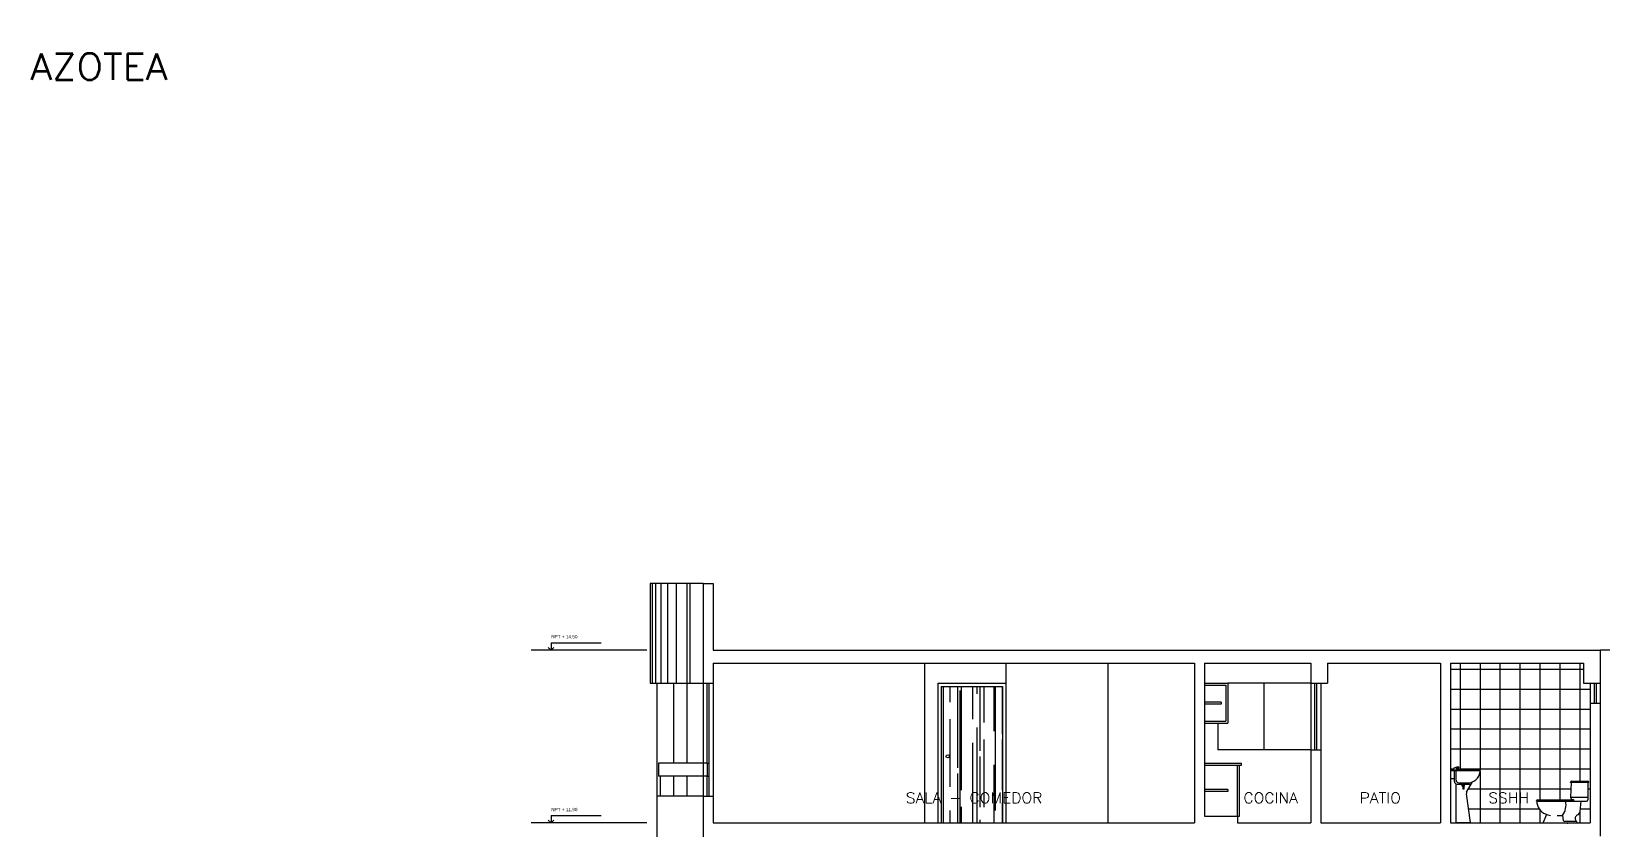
# Model space of a CAD drawing. Header units: millimetres. Extents: x 223 to 336, y 70 to 139.
# Drawn here: x 241.58 to 265.21, y 84.41 to 96.42 of the extents above; entities that cross this region are included whole.
import ezdxf

# ---------------------------------------------------------------- set-up
doc = ezdxf.new("R2010")
doc.units = ezdxf.units.MM
for name, color, linetype in [('CORTE', 230, 'Continuous'), ('MUEBLES', 253, 'Continuous'), ('MUROS', 5, 'Continuous'), ('MUROS-BAJOS', 40, 'Continuous'), ('pisos', 8, 'Continuous'), ('TEXTOS', 4, 'Continuous')]:
    doc.layers.add(name, color=color, linetype=linetype)
doc.layers.add('VENTANAS', color=250, linetype='Continuous', plot=False)
doc.styles.add('ROMANS', font='romans.shx', dxfattribs={"height": 0.05})

# ---------------------------------------------------------------- blocks, each defined once
blk = doc.blocks.new('Waterl12')
for p, q in [((-0.258, 0.609), (-0.258, 0.617)), ((0.016, 0.609), (-0.258, 0.609)), ((-0.25, 0.609), (-0.258, 0.389)), ((-0.243, 0.632), (0.001, 0.632)), ((0.001, 0.608), (0.001, 0.351)), ((0.016, 0.609), (0.016, 0.617)), ((-0.771, 0.331), (-0.771, 0.335)), ((-0.771, 0.331), (-0.219, 0.331)), ((-0.756, 0.35), (-0.301, 0.35)), ((-0.301, 0.35), (-0.263, 0.35)), ((-0.263, 0.35), (-0.219, 0.35)), ((-0.258, 0.389), (0.001, 0.389)), ((-0.258, 0.389), (-0.246, 0.356)), ((-0.246, 0.356), (-0.213, 0.356)), ((-0.219, 0.35), (-0.219, 0.331)), ((-0.219, 0.331), (-0.213, 0.331)), ((-0.213, 0.356), (-0.213, 0.331)), ((-0.213, 0.331), (-0.019, 0.331)), ((-0.114, 0.178), (-0.098, 0.331)), ((-0.622, 0.131), (-0.674, 0)), ((-0.158, 0), (-0.674, 0)), ((-0.461, 0.115), (-0.379, 0.115)), ((-0.379, 0.115), (-0.369, 0.037)), ((-0.173, 0.024), (-0.345, 0.024)), ((-0.18, 0.037), (-0.173, 0.024)), ((-0.158, 0.009), (-0.158, 0))]:
    blk.add_line(p, q)
for centre, radius, start, end in [((-0.243, 0.617), 0.015, 90, 180), ((0.001, 0.617), 0.015, 0, 90), ((-0.756, 0.335), 0.015, 90, 180), ((-0.557, 0.331), 0.21, 180.1758, 247.7221), ((-0.598, 0.276), 0.272, 323.7569, 11.6503), ((-0.019, 0.351), 0.02, 270, 0), ((-0.529, 0.367), 0.254, 244.935, 263.1946), ((-0.345, 0.054), 0.03, 214.1777, 270), ((-0.129, 0.068), 0.0601, 117.7573, 211.8133), ((-0.173, 0.009), 0.015, 360, 90), ((-0.179, 0.183), 0.0653, 289.8985, 355.2535)]:
    blk.add_arc(centre, radius, start, end)
blk.add_point((-0.304, 0))
blk = doc.blocks.new('Lavatl04')
for p, q in [((-0.081, 0.8), (-0.081, 0.661)), ((-0.081, 0.8), (-0.041, 0.8)), ((-0.081, 0.782), (0.367, 0.782)), ((-0.053, 0.781), (-0.041, 0.799)), ((-0.041, 0.799), (0.002, 0.782)), ((-0.024, 0.62), (-0.024, 0.782)), ((-0.004, 0.825), (0, 0.829)), ((0.001, 0.64), (0.001, 0.782)), ((0.01, 0.8), (0.369, 0.8)), ((0.023, 0.824), (0.011, 0.814)), ((0.026, 0.82), (0.023, 0.824)), ((0.025, 0.84), (0.034, 0.841)), ((0.036, 0.84), (0.044, 0.827)), ((-0.081, 0.661), (-0.024, 0.661)), ((0, 0.584), (0, 0)), ((0.016, 0.58), (0.095, 0.58)), ((0.041, 0.6), (0.202, 0.6)), ((0.089, 0.58), (0.089, 0.6)), ((0.095, 0.55), (0.095, 0.58)), ((0.095, 0.55), (0.131, 0.55)), ((0.101, 0.55), (0.101, 0.507)), ((0.101, 0.507), (0.124, 0.507)), ((0.113, 0.52), (0.113, 0.589)), ((0.124, 0.507), (0.124, 0.55)), ((0.131, 0.55), (0.131, 0.6)), ((0.131, 0.58), (0.229, 0.58)), ((0.161, 0.46), (0.247, 0.614)), ((0.22, 0), (0.157, 0.435)), ((0, 0), (0.22, 0))]:
    blk.add_line(p, q)
for centre, radius, start, end in [((-0.129, 0.888), 0.125, 314.6172, 329.5794), ((-0.013, 0.795), 0.0309, 40.4446, 106.8061), ((-0.021, 0.809), 0.0329, 307.0799, 10.7008), ((0.028, 0.8), 0.04, 94.2323, 134.7027), ((0.028, 0.843), 0.0233, 265.758, 314.6559), ((0.035, 0.839), 0.002, 30.988, 94.2323), ((0.166, 0.8), 0.203, 280.1256, 0), ((0.016, 0.62), 0.04, 180, 270), ((0.041, 0.64), 0.04, 180, 270), ((0.196, 0.441), 0.04, 150.8647, 188.264)]:
    blk.add_arc(centre, radius, start, end)

msp = doc.modelspace()

# ---------------------------------------------------------------- hatches: boundary and pattern name
at = {"layer": 'MUEBLES', "ltscale": 0.05}
h = msp.add_hatch(dxfattribs=at)
h.set_pattern_fill('AR-RROOF', color=256, scale=0.01, angle=90, style=0)
h.set_pattern_definition([(90, (-12.92974, 30.7276), (-0.254, 0.5588), [3.81, -0.508, 1.27, -0.254]), (90, (-13.05674, 31.06543), (-0.33782, -0.254), [0.762, -0.08382, 1.524, -0.1905]), (90, (-13.14564, 30.8546), (-0.17018, 1.3208), [2.032, -0.3556, 1.016, -0.254])])
h.paths.add_polyline_path([(256.18646, 86.5656), (255.26147, 86.5656), (255.26147, 84.5156), (256.18646, 84.5156)])
h.paths.add_polyline_path([(255.33727, 85.5156, -1.00000077), (255.38568, 85.5156, -1.00000077)], flags=16)

# ---------------------------------------------------------------- linework, layer by layer
at = {"layer": 'CORTE'}
msp.add_arc((260.10233, 103.00349), 11.34453, 187.72543, 187.72543, dxfattribs=at)
at = {"layer": 'MUEBLES', "ltscale": 0.05}
msp.add_circle((255.36147, 85.5156), 0.02421, dxfattribs=at)
at = {"layer": 'MUROS', "ltscale": 0.05}
for p, q in [((251.68485, 88.1156), (251.68485, 86.6156)), ((251.68485, 88.1156), (251.83485, 88.1156)), ((251.83485, 88.1156), (251.83485, 87.1156)), ((251.83485, 87.1156), (259.07049, 87.1156)), ((259.07049, 87.1156), (265.17049, 87.1156)), ((265.17049, 87.1156), (265.17049, 86.6156)), ((251.83485, 86.9156), (251.83485, 86.6156)), ((251.83485, 86.9156), (259.07049, 86.9156)), ((255.01147, 86.9156), (255.01147, 84.5156)), ((256.23646, 86.9156), (256.23646, 84.5156)), ((259.07049, 86.9156), (259.07049, 84.5156)), ((259.22049, 86.9156), (259.22049, 84.6156)), ((259.22049, 86.9156), (260.82049, 86.9156)), ((260.82049, 86.9156), (260.82049, 86.6156)), ((261.07049, 86.9156), (261.07049, 86.6156)), ((261.07049, 86.9156), (262.77049, 86.9156)), ((262.77049, 86.9156), (262.77049, 84.5156)), ((262.92049, 86.9156), (264.92049, 86.9156)), ((262.92049, 86.9156), (262.92049, 84.5156)), ((264.92049, 86.9156), (264.92049, 86.6156)), ((251.68485, 86.6156), (251.83485, 86.6156)), ((260.82049, 86.6156), (261.07049, 86.6156)), ((264.92049, 86.6156), (265.17049, 86.6156)), ((265.02049, 86.3156), (265.02049, 84.5156)), ((265.02049, 86.3156), (265.17049, 86.3156)), ((265.17049, 86.3156), (265.17049, 84.3156)), ((260.82049, 85.6156), (260.82049, 84.5156)), ((260.82049, 85.6156), (260.97049, 85.6156)), ((260.97049, 85.6156), (260.97049, 84.5156)), ((251.74485, 85.4156), (251.74485, 85.2156)), ((251.74485, 85.4156), (251.77485, 85.4156)), ((251.77485, 85.2156), (251.77485, 85.4156)), ((251.74485, 85.2156), (251.77485, 85.2156)), ((251.68485, 84.9156), (251.68485, 84.0156)), ((251.68485, 84.9156), (251.83485, 84.9156)), ((251.83485, 84.9156), (251.83485, 84.5156)), ((259.22049, 84.6156), (259.72049, 84.6156)), ((259.72049, 84.6156), (259.72049, 84.5156)), ((251.83485, 84.5156), (259.07049, 84.5156)), ((251.83485, 84.5156), (259.07049, 84.5156)), ((259.72049, 84.5156), (260.82049, 84.5156)), ((260.97049, 84.5156), (262.77049, 84.5156)), ((260.97049, 84.5156), (262.77049, 84.5156)), ((262.92049, 84.5156), (265.02049, 84.5156)), ((262.92049, 84.5156), (265.02049, 84.5156))]:
    msp.add_line(p, q, dxfattribs=at)
at = {"layer": 'MUROS-BAJOS', "ltscale": 0.05}
for p, q in [((266.02049, 87.1156), (265.17049, 87.1156)), ((257.77049, 86.9156), (257.77049, 84.5156)), ((251.23485, 86.6156), (251.23485, 85.4156)), ((251.43485, 86.6156), (251.43485, 85.4156)), ((251.68485, 86.6156), (251.68485, 84.9156)), ((251.83485, 86.6156), (251.83485, 84.9156)), ((255.21147, 86.6156), (255.21147, 84.5156)), ((255.21147, 86.6156), (256.23646, 86.6156)), ((255.26147, 86.5656), (255.26147, 84.5156)), ((255.26147, 86.5656), (256.18646, 86.5656)), ((256.18646, 86.5656), (256.18646, 84.5156)), ((259.22049, 86.6156), (259.57049, 86.6156)), ((259.22049, 86.5856), (259.54049, 86.5856)), ((259.54049, 86.5856), (259.54049, 86.0456)), ((259.57049, 86.6156), (259.57049, 86.0156)), ((260.82049, 86.6156), (259.57049, 86.6156)), ((260.12049, 85.6156), (260.12049, 86.6156)), ((260.82049, 86.6156), (260.82049, 85.6156)), ((260.97049, 86.6156), (260.97049, 85.6156)), ((265.02049, 86.6156), (265.02049, 86.3156)), ((265.17049, 86.6156), (265.17049, 86.3156)), ((259.47049, 86.3306), (259.22049, 86.3306)), ((259.47049, 86.3006), (259.22049, 86.3006)), ((259.47049, 86.3306), (259.47049, 86.3006)), ((259.22049, 86.0456), (259.54049, 86.0456)), ((259.22049, 86.0156), (259.57049, 86.0156)), ((259.42049, 86.0156), (259.42049, 85.6156)), ((260.82049, 85.6156), (259.42049, 85.6156)), ((251.74485, 85.4156), (251.00985, 85.4156)), ((251.00985, 85.4156), (251.00985, 85.2156)), ((259.22049, 85.4156), (259.78049, 85.4156)), ((259.22049, 85.3856), (259.78049, 85.3856)), ((259.72049, 84.6156), (259.72049, 85.3856)), ((259.75049, 84.6156), (259.75049, 85.3856)), ((259.78049, 85.3856), (259.78049, 85.4156)), ((251.74485, 85.2156), (251.00985, 85.2156)), ((251.03485, 85.2156), (251.03485, 84.9156)), ((251.03485, 85.2156), (251.03485, 84.9156)), ((251.23485, 85.2156), (251.23485, 84.9156)), ((251.43485, 85.2156), (251.43485, 84.9156)), ((251.68485, 84.9156), (250.98485, 84.9156)), ((259.57049, 85.0156), (259.22049, 85.0156)), ((259.57049, 84.9856), (259.22049, 84.9856)), ((259.57049, 85.0156), (259.57049, 84.9856)), ((259.72049, 84.6156), (259.75049, 84.6156))]:
    msp.add_line(p, q, dxfattribs=at)
at = {"layer": 'pisos', "ltscale": 0.05}
for p, q in [((250.88485, 88.1156), (250.88485, 86.6156)), ((251.68485, 88.1156), (250.88485, 88.1156)), ((250.91485, 88.1156), (250.91485, 86.6156)), ((250.96485, 88.1156), (250.96485, 86.6156)), ((251.04485, 88.1156), (251.04485, 86.6156)), ((251.14485, 88.1156), (251.14485, 86.6156)), ((251.27485, 88.1156), (251.27485, 86.6156)), ((251.43485, 88.1156), (251.43485, 86.6156)), ((251.48485, 88.1156), (251.48485, 86.6156)), ((262.92049, 86.82761), (264.92049, 86.82761)), ((263.07026, 85.31924), (263.07026, 86.9156)), ((263.37026, 85.31924), (263.37026, 86.9156)), ((263.67026, 84.5156), (263.67026, 86.9156)), ((263.97026, 84.5156), (263.97026, 86.9156)), ((264.27026, 84.8622), (264.27026, 86.9156)), ((264.57026, 84.8622), (264.57026, 86.9156)), ((264.87026, 85.14406), (264.87026, 86.9156)), ((250.88485, 86.6156), (251.68485, 86.6156)), ((250.98485, 86.6156), (250.98485, 73.9156)), ((262.92049, 86.52761), (265.02049, 86.52761)), ((262.92049, 86.22761), (265.02049, 86.22761)), ((262.92049, 85.92761), (265.02049, 85.92761)), ((262.92049, 85.62761), (265.02049, 85.62761)), ((262.92049, 85.32761), (262.97009, 85.32761)), ((263.0146, 85.32761), (265.02049, 85.32761)), ((263.37026, 84.5156), (263.37026, 85.2887)), ((263.19148, 85.02761), (264.73219, 85.02761)), ((264.98601, 85.02761), (265.02049, 85.02761)), ((263.19279, 84.72761), (264.25308, 84.72761)), ((264.27026, 84.5156), (264.27026, 84.70509)), ((264.87026, 84.5156), (264.87026, 84.68505)), ((264.8749, 84.72761), (265.02049, 84.72761))]:
    msp.add_line(p, q, dxfattribs=at)
at = {"layer": 'TEXTOS'}
for p, q in [((249.39491, 87.22394), (250.14862, 87.22394)), ((249.39491, 87.22394), (249.39491, 87.1156)), ((250.83485, 87.1156), (249.09547, 87.1156)), ((249.39491, 87.1156), (249.35075, 87.15573)), ((249.39491, 87.1156), (249.43906, 87.15573)), ((249.39491, 84.62394), (250.14862, 84.62394)), ((249.39491, 84.62394), (249.39491, 84.5156)), ((250.83485, 84.5156), (249.09547, 84.5156)), ((249.39491, 84.5156), (249.35075, 84.55573)), ((249.39491, 84.5156), (249.43906, 84.55573))]:
    msp.add_line(p, q, dxfattribs=at)
at = {"layer": 'VENTANAS', "ltscale": 0.05}
for p, q in [((251.74485, 85.4156), (251.74485, 86.6156)), ((251.77485, 85.4156), (251.77485, 86.6156)), ((260.88049, 85.6156), (260.88049, 86.6156)), ((260.91049, 85.6156), (260.91049, 86.6156)), ((265.08049, 86.6156), (265.08049, 86.3156)), ((265.11049, 86.6156), (265.11049, 86.3156)), ((251.74485, 84.9156), (251.74485, 85.2156)), ((251.77485, 84.9156), (251.77485, 85.2156))]:
    msp.add_line(p, q, dxfattribs=at)

# ---------------------------------------------------------------- block references
at = {"layer": 'MUEBLES', "ltscale": 0.05}
for name, p in [('Lavatl04', (263.0031, 84.51924)), ('Waterl12', (264.98517, 84.51204))]:
    msp.add_blockref(name, p, dxfattribs=at)

# ---------------------------------------------------------------- texts
at = {"layer": 'TEXTOS', "style": 'ROMANS', "width": 1.065916}
for s, height, p in [('AZOTEA', 0.4, (241.56315, 95.69309)), ('SALA - COMEDOR', 0.16, (254.73049, 84.81122)), ('COCINA', 0.16, (259.80672, 84.81122)), ('PATIO', 0.16, (261.55432, 84.81122)), ('SSHH', 0.16, (263.48941, 84.81122))]:
    msp.add_text(s, height=height, dxfattribs=at).set_placement(p)
at = {"layer": 'TEXTOS', "char_height": 0.05, "width": 0.822, "attachment_point": 1, "style": 'ROMANS'}
for s, insert in [('{\\fArial|b0|i0|c0|p34;NPT + 14.50}', (249.39832, 87.34097)), ('{\\fArial|b0|i0|c0|p34;NPT + 11.90}', (249.39832, 84.74097))]:
    msp.add_mtext(s, dxfattribs=dict(at, insert=insert))

doc.saveas('drawing.dxf')
